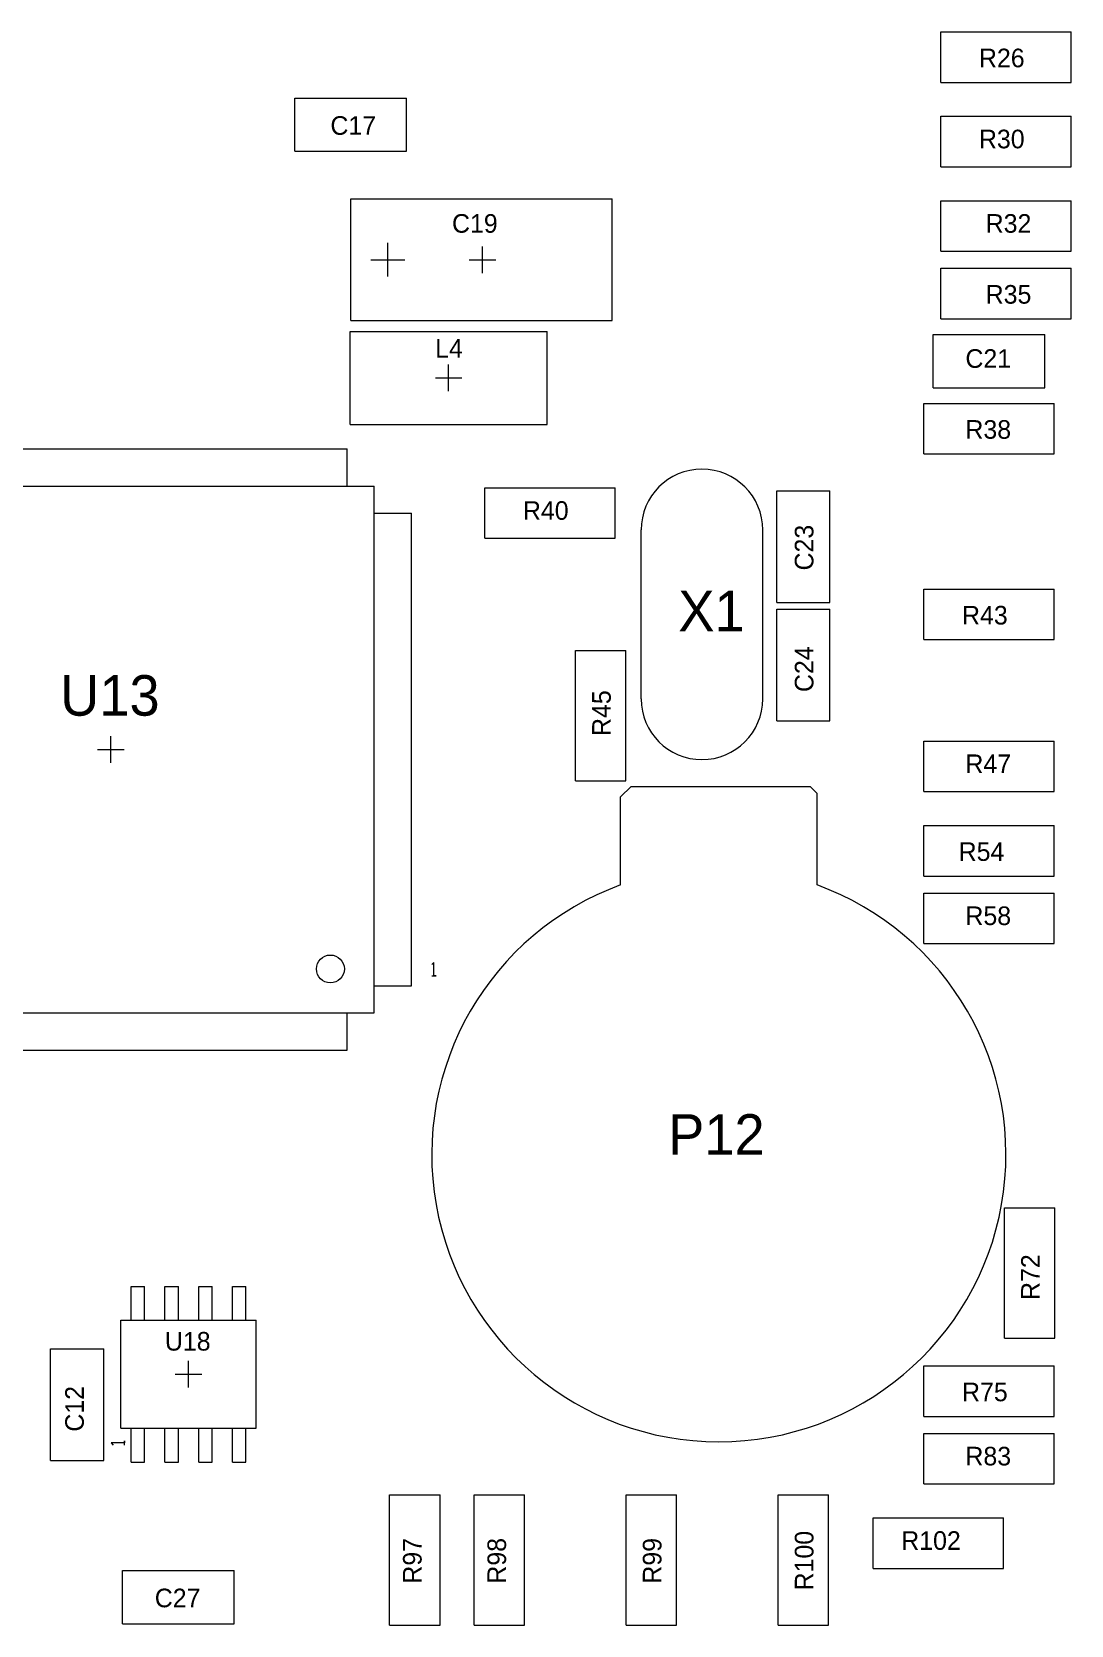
# Model space of a CAD drawing. Header units: millimetres. Extents: x 52 to 245, y 27 to 183.
# Drawn here: x 139.3 to 178.3, y 93.4 to 153.4 of the extents above; entities that cross this region are included whole.
import ezdxf

# ---------------------------------------------------------------- set-up
doc = ezdxf.new("R2010")
doc.units = ezdxf.units.MM
doc.layers.add('Mechanical15', color=56, linetype='Continuous')

msp = doc.modelspace()

# ---------------------------------------------------------------- linework, layer by layer
at = {"layer": 'Mechanical15', "color": 0, "lineweight": 5}
for p, q in [((173.445, 151.45), (173.445, 153.35)), ((173.445, 153.35), (178.345, 153.35)), ((178.345, 151.45), (178.345, 153.35)), ((173.445, 151.45), (178.345, 151.45)), ((149.157, 148.86), (149.157, 150.86)), ((149.157, 150.86), (153.357, 150.86)), ((153.357, 148.86), (153.357, 150.86)), ((173.445, 150.175), (178.345, 150.175)), ((173.445, 148.275), (173.445, 150.175)), ((178.345, 148.275), (178.345, 150.175)), ((149.157, 148.86), (153.357, 148.86)), ((173.445, 148.275), (178.345, 148.275)), ((151.257, 147.066), (161.085, 147.066)), ((151.257, 142.494), (151.257, 147.066)), ((161.085, 142.494), (161.085, 147.066)), ((173.445, 145.1), (173.445, 147)), ((173.445, 147), (178.345, 147)), ((178.345, 145.1), (178.345, 147)), ((152.654, 144.145), (152.654, 145.415)), ((156.21, 144.28), (156.21, 145.28)), ((173.445, 145.1), (178.345, 145.1)), ((152.019, 144.78), (153.289, 144.78)), ((155.71, 144.78), (156.71, 144.78)), ((173.445, 142.56), (173.445, 144.46)), ((173.445, 144.46), (178.345, 144.46)), ((178.345, 142.56), (178.345, 144.46)), ((151.24, 142.085), (158.64, 142.085)), ((151.24, 138.585), (151.24, 142.085)), ((151.257, 142.494), (161.085, 142.494)), ((158.64, 138.585), (158.64, 142.085)), ((173.445, 142.56), (178.345, 142.56)), ((173.16, 139.97), (173.16, 141.97)), ((173.16, 141.97), (177.36, 141.97)), ((177.36, 139.97), (177.36, 141.97)), ((154.94, 139.835), (154.94, 140.835)), ((154.44, 140.335), (155.44, 140.335)), ((173.16, 139.97), (177.36, 139.97)), ((172.81, 139.38), (177.71, 139.38)), ((172.81, 137.48), (172.81, 139.38)), ((177.71, 137.48), (177.71, 139.38)), ((151.24, 138.585), (158.64, 138.585)), ((133.35, 137.668), (151.13, 137.668)), ((151.13, 136.271), (151.13, 137.668)), ((172.81, 137.48), (177.71, 137.48)), ((132.334, 136.271), (152.146, 136.271)), ((152.146, 116.459), (152.146, 136.271)), ((156.3, 136.205), (161.2, 136.205)), ((156.3, 134.305), (156.3, 136.205)), ((161.2, 134.305), (161.2, 136.205)), ((167.275, 131.885), (167.275, 136.085)), ((167.275, 136.085), (169.275, 136.085)), ((169.275, 131.885), (169.275, 136.085)), ((152.146, 135.255), (153.543, 135.255)), ((153.543, 117.475), (153.543, 135.255)), ((156.3, 134.305), (161.2, 134.305)), ((162.179, 128.27), (162.179, 134.62)), ((166.751, 128.27), (166.751, 134.62)), ((167.275, 131.885), (169.275, 131.885)), ((172.81, 132.395), (177.71, 132.395)), ((172.81, 130.495), (172.81, 132.395)), ((177.71, 130.495), (177.71, 132.395)), ((167.275, 131.64), (169.275, 131.64)), ((167.275, 127.44), (167.275, 131.64)), ((169.275, 127.44), (169.275, 131.64)), ((159.705, 125.185), (159.705, 130.085)), ((159.705, 130.085), (161.605, 130.085)), ((161.605, 125.185), (161.605, 130.085)), ((172.81, 130.495), (177.71, 130.495)), ((167.275, 127.44), (169.275, 127.44)), ((142.24, 125.865), (142.24, 126.865)), ((172.81, 126.68), (177.71, 126.68)), ((172.81, 124.78), (172.81, 126.68)), ((177.71, 124.78), (177.71, 126.68)), ((141.74, 126.365), (142.74, 126.365)), ((159.705, 125.185), (161.605, 125.185)), ((161.408, 124.578), (161.798, 124.968)), ((161.798, 124.968), (168.529, 124.968)), ((168.529, 124.968), (168.792, 124.705)), ((168.792, 121.269), (168.792, 124.705)), ((172.81, 124.78), (177.71, 124.78)), ((161.408, 121.269), (161.408, 124.578)), ((172.81, 121.605), (172.81, 123.505)), ((172.81, 123.505), (177.71, 123.505)), ((177.71, 121.605), (177.71, 123.505)), ((172.81, 121.605), (177.71, 121.605)), ((172.81, 119.065), (172.81, 120.965)), ((172.81, 120.965), (177.71, 120.965)), ((177.71, 119.065), (177.71, 120.965)), ((172.81, 119.065), (177.71, 119.065)), ((154.388, 118.356), (154.305, 118.273)), ((154.388, 117.856), (154.388, 118.356)), ((152.146, 117.475), (153.543, 117.475)), ((154.305, 117.856), (154.472, 117.856)), ((154.472, 117.856), (154.388, 117.856)), ((132.334, 116.459), (152.146, 116.459)), ((151.13, 115.062), (151.13, 116.459)), ((133.35, 115.062), (151.13, 115.062)), ((175.834, 104.23), (175.834, 109.13)), ((175.834, 109.13), (177.734, 109.13)), ((177.734, 104.23), (177.734, 109.13)), ((143.002, 104.902), (143.002, 106.172)), ((143.002, 106.172), (143.51, 106.172)), ((143.51, 104.902), (143.51, 106.172)), ((144.272, 104.902), (144.272, 106.172)), ((144.272, 106.172), (144.78, 106.172)), ((144.78, 104.902), (144.78, 106.172)), ((145.542, 104.902), (145.542, 106.172)), ((145.542, 106.172), (146.05, 106.172)), ((146.05, 104.902), (146.05, 106.172)), ((146.812, 104.902), (146.812, 106.172)), ((146.812, 106.172), (147.32, 106.172)), ((147.32, 104.902), (147.32, 106.172)), ((142.621, 100.838), (142.621, 104.902)), ((142.621, 104.902), (147.701, 104.902)), ((147.701, 100.838), (147.701, 104.902)), ((139.97, 103.827), (141.97, 103.827)), ((139.97, 99.627), (139.97, 103.827)), ((141.97, 99.627), (141.97, 103.827)), ((175.834, 104.23), (177.734, 104.23)), ((145.161, 102.37), (145.161, 103.37)), ((172.81, 101.285), (172.81, 103.185)), ((172.81, 103.185), (177.71, 103.185)), ((177.71, 101.285), (177.71, 103.185)), ((144.661, 102.87), (145.661, 102.87)), ((172.81, 101.285), (177.71, 101.285)), ((142.621, 100.838), (147.701, 100.838)), ((143.002, 99.568), (143.002, 100.838)), ((143.51, 99.568), (143.51, 100.838)), ((144.272, 99.568), (144.272, 100.838)), ((144.78, 99.568), (144.78, 100.838)), ((145.542, 99.568), (145.542, 100.838)), ((146.05, 99.568), (146.05, 100.838)), ((146.812, 99.568), (146.812, 100.838)), ((147.32, 99.568), (147.32, 100.838)), ((142.748, 100.286), (142.248, 100.286)), ((142.248, 100.286), (142.331, 100.203)), ((142.748, 100.203), (142.748, 100.37)), ((142.748, 100.37), (142.748, 100.286)), ((172.81, 98.745), (172.81, 100.645)), ((172.81, 100.645), (177.71, 100.645)), ((177.71, 98.745), (177.71, 100.645)), ((139.97, 99.627), (141.97, 99.627)), ((143.002, 99.568), (143.51, 99.568)), ((144.272, 99.568), (144.78, 99.568)), ((145.542, 99.568), (146.05, 99.568)), ((146.812, 99.568), (147.32, 99.568)), ((152.72, 93.435), (152.72, 98.335)), ((152.72, 98.335), (154.62, 98.335)), ((154.62, 93.435), (154.62, 98.335)), ((155.895, 98.335), (157.795, 98.335)), ((155.895, 93.435), (155.895, 98.335)), ((157.795, 93.435), (157.795, 98.335)), ((161.61, 98.335), (163.51, 98.335)), ((161.61, 93.435), (161.61, 98.335)), ((163.51, 93.435), (163.51, 98.335)), ((167.325, 98.335), (169.225, 98.335)), ((167.325, 93.435), (167.325, 98.335)), ((169.225, 93.435), (169.225, 98.335)), ((172.81, 98.745), (177.71, 98.745)), ((170.905, 95.57), (170.905, 97.47)), ((170.905, 97.47), (175.805, 97.47)), ((175.805, 95.57), (175.805, 97.47)), ((142.68, 95.488), (146.88, 95.488)), ((142.68, 93.488), (142.68, 95.488)), ((146.88, 93.488), (146.88, 95.488)), ((170.905, 95.57), (175.805, 95.57)), ((142.68, 93.488), (146.88, 93.488)), ((152.72, 93.435), (154.62, 93.435)), ((155.895, 93.435), (157.795, 93.435)), ((161.61, 93.435), (163.51, 93.435)), ((167.325, 93.435), (169.225, 93.435))]:
    msp.add_line(p, q, dxfattribs=at)
msp.add_circle((150.495, 118.11), 0.524, dxfattribs=at)
for centre, radius, start, end in [((164.465, 134.62), 2.286, 0, 180), ((164.465, 128.27), 2.286, 180, 0), ((165.1, 111.125), 10.795, 110, 70)]:
    msp.add_arc(centre, radius, start, end, dxfattribs=at)

# ---------------------------------------------------------------- texts
for s, height, p in [('R26', 0.7, (174.879, 152.019)), ('C17', 0.7, (150.495, 149.479)), ('R30', 0.7, (174.879, 148.971)), ('C19', 0.7, (155.067, 145.796)), ('R32', 0.7, (175.133, 145.796)), ('R35', 0.7, (175.133, 143.129)), ('L4', 0.7, (154.432, 141.097)), ('C21', 0.7, (174.371, 140.716)), ('R38', 0.7, (174.371, 138.049)), ('R40', 0.7, (157.734, 135.001)), ('X1', 1.524, (163.576, 130.81)), ('R43', 0.7, (174.244, 131.064)), ('U13', 1.524, (140.335, 127.635)), ('R47', 0.7, (174.371, 125.476)), ('R54', 0.7, (174.117, 122.174)), ('R58', 0.7, (174.371, 119.761)), ('P12', 1.524, (163.195, 111.125)), ('U18', 0.7, (144.272, 103.759)), ('R75', 0.7, (174.244, 101.854)), ('R83', 0.7, (174.371, 99.441)), ('R102', 0.7, (171.958, 96.266)), ('C27', 0.7, (143.891, 94.107))]:
    msp.add_text(s, height=height, dxfattribs=at).set_placement(p)
for s, p in [('C23', (168.656, 133.096)), ('C24', (168.656, 128.524)), ('R45', (161.036, 126.873)), ('R72', (177.165, 105.664)), ('C12', (141.224, 100.711)), ('R97', (153.924, 94.996)), ('R98', (157.099, 94.996)), ('R99', (162.941, 94.996)), ('R100', (168.656, 94.742))]:
    msp.add_text(s, height=0.7, rotation=90, dxfattribs=at).set_placement(p)

doc.saveas('drawing.dxf')
